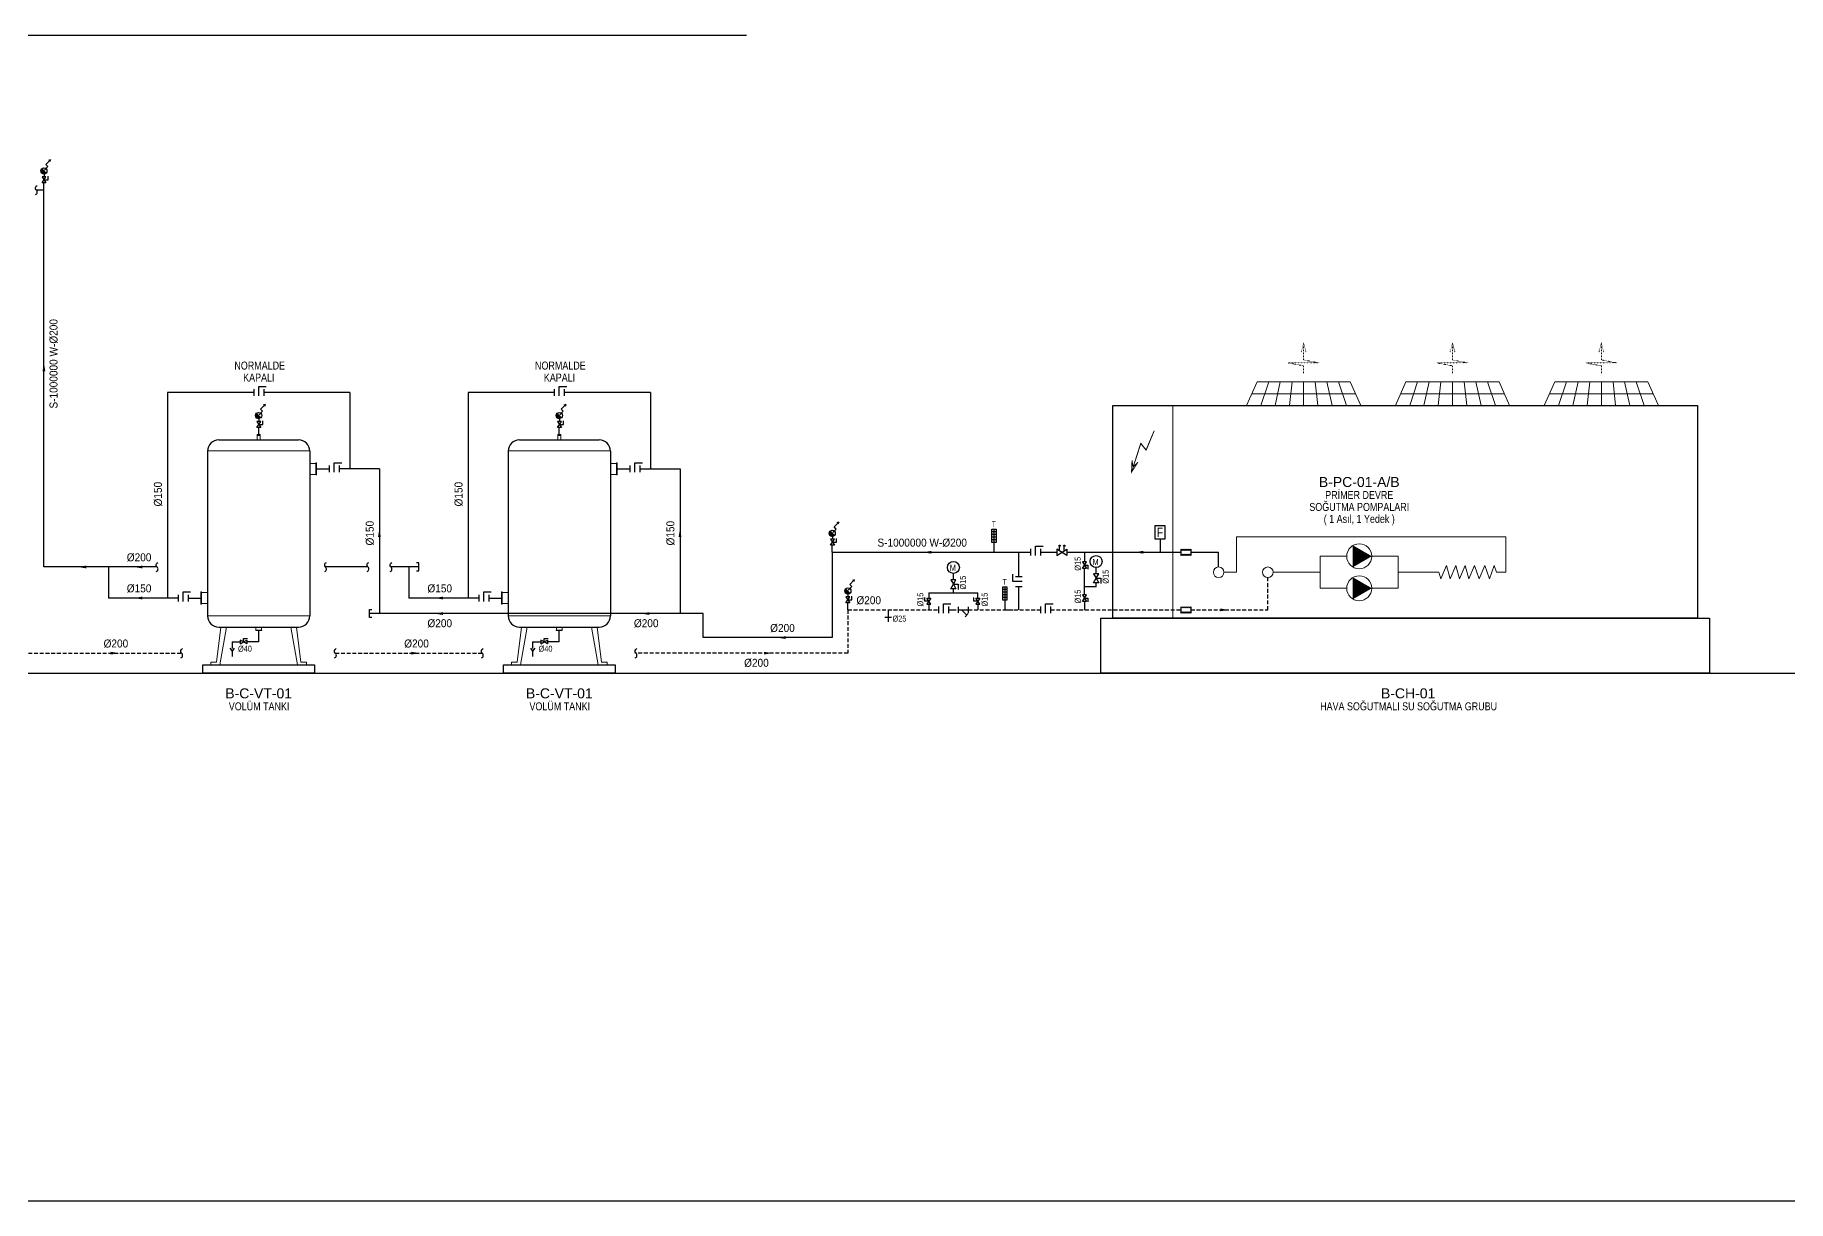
# Model space of a CAD drawing. Header units: centimetres. Extents: x 138114 to 163114, y -131897 to -111897.
# Drawn here: x 150245 to 154626, y -121897 to -118983 of the extents above; entities that cross this region are included whole.
import ezdxf
from ezdxf.enums import TextEntityAlignment as Align

# ---------------------------------------------------------------- set-up
doc = ezdxf.new("R2010")
doc.units = ezdxf.units.CM
doc.header["$LTSCALE"] = 1.5
doc.linetypes.add('DASHED', pattern=[19.05, 12.7, -6.35])
doc.linetypes.add('DOT', pattern=[6.35, 0, -6.35])
for name, color, linetype, lineweight in [('T-CIHAZ', 101, 'Continuous', 30), ('T-SOGUTMA', 130, 'Continuous', 30), ('T-STEXT', 181, 'Continuous', 15)]:
    doc.layers.add(name, color=color, linetype=linetype, lineweight=lineweight)
for name, color, linetype in [('T-CIHAZ-NO', 62, 'Continuous'), ('T-TEXT', 85, 'Continuous'), ('T-VANA', 135, 'Continuous'), ('T-VANA-TEXT', 63, 'Continuous')]:
    doc.layers.add(name, color=color, linetype=linetype)
doc.styles.add('ARIAL', font='arial.ttf', dxfattribs={"width": 0.85})
doc.styles.add('ROMANS', font='arial.ttf', dxfattribs={"width": 0.7})
doc.styles.get("Standard").update_dxf_attribs({"font": 'arial.ttf'})

# ---------------------------------------------------------------- blocks, each defined once
blk = doc.blocks.new('Kesme')
blk.add_lwpolyline([(-21.5, -0.2, 0.576786), (-4.8, -2.7, -0.54493), (11.3, -5.9)], format="xyb")
blk = doc.blocks.new('A$C5C5A6AF1')
at = {"linetype": 'Continuous'}
blk.add_lwpolyline([(0, 6.5), (-8.7, 6.5), (-8.7, -1.4)], dxfattribs=at)
blk.add_lwpolyline([(4.3, 0), (-4.3, 13), (4.3, 13), (-4.3, 0)], close=True, dxfattribs=at)
blk = doc.blocks.new('P')
for points in [[(0, 17), (35, 52), (57, 31), (103, 77), (84, 70)], [(103, 77), (96, 58)]]:
    blk.add_lwpolyline(points)
blk = doc.blocks.new('A$C52EE5F1D')
h = blk.add_hatch()
h.set_pattern_fill('ANSI31', color=256, scale=5, angle=-90, style=0)
h.set_pattern_definition([(315, (-8947.321, 100.9137), (0.44194174, 0.44194174), [])])
h.paths.add_polyline_path([(-5.6, 52.9, 0.668179), (-0.1, 39.8, 0.198912), (5.3, 42)])
for p, q in [((-5.6, 52.9), (5.3, 42)), ((0, 0), (0, 17.5)), ((0.2, 39.8), (0.2, 32.5))]:
    blk.add_line(p, q)
blk.add_circle((-0.1, 47.5), 7.67)
for name, p, xscale, yscale, zscale, rotation in [('P', (-3.2, 49.4), -0.25, 0.25, 0.25, 270), ('A$C5C5A6AF1', (0.2, 32.5), 1.151997189153917, 1.151997189153917, 1.151997189153917, 180)]:
    blk.add_blockref(name, p, dxfattribs=dict(xscale=xscale, yscale=yscale, zscale=zscale, rotation=rotation))
blk = doc.blocks.new('BXCVBNMHGFDSAD')
at = {"lineweight": 18}
for points in [[(600.4, 181.4), (600.4, 127.3), (646.7, 154, 0.005642), (646.7, 154.7)], [(600.4, 101.4), (600.4, 47.3), (646.7, 74, 0.005642), (646.7, 74.7)]]:
    blk.add_hatch(color=253, dxfattribs=at).paths.add_polyline_path(points)
at = {"color": 253, "linetype": 'DOT', "lineweight": 0, "ltscale": 0.05}
for p, q in [((476.7, 688.1), (470.8, 664.4)), ((476.7, 645), (476.7, 688.1)), ((476.7, 688.1), (482.6, 664.4)), ((848.7, 688.1), (842.8, 664.4)), ((848.7, 645), (848.7, 688.1)), ((848.7, 688.1), (854.6, 664.4)), ((1220.7, 688.1), (1214.9, 664.4)), ((1220.7, 645), (1220.7, 688.1)), ((1220.7, 688.1), (1226.6, 664.4)), ((437.7, 637.5), (515.6, 637.5)), ((476.7, 630.1), (437.7, 637.5)), ((515.6, 637.5), (476.7, 645)), ((476.7, 610.2), (476.7, 630.1)), ((809.8, 637.5), (887.7, 637.5)), ((848.7, 630.1), (809.8, 637.5)), ((887.7, 637.5), (848.7, 645)), ((848.7, 610.2), (848.7, 630.1)), ((1181.8, 637.5), (1259.7, 637.5)), ((1220.7, 630.1), (1181.8, 637.5)), ((1259.7, 637.5), (1220.7, 645)), ((1220.7, 610.2), (1220.7, 630.1))]:
    blk.add_line(p, q, dxfattribs=at)
at = {"color": 253, "lineweight": 18}
for p, q in [((333.9, 531), (360.2, 590.2)), ((360.2, 590.2), (593.2, 590.2)), ((389.3, 590.2), (369.6, 531)), ((418.4, 590.2), (405.3, 531)), ((447.6, 590.2), (441, 531)), ((476.7, 531), (476.7, 590.2)), ((505.8, 590.2), (512.4, 531)), ((535, 590.2), (548.1, 531)), ((564.1, 590.2), (583.8, 531)), ((619.4, 531), (593.2, 590.2)), ((706, 531), (732.2, 590.2)), ((732.2, 590.2), (965.2, 590.2)), ((761.3, 590.2), (741.7, 531)), ((790.5, 590.2), (777.3, 531)), ((819.6, 590.2), (813, 531)), ((848.7, 531), (848.7, 590.2)), ((877.8, 590.2), (884.4, 531)), ((907, 590.2), (920.1, 531)), ((936.1, 590.2), (955.8, 531)), ((991.5, 531), (965.2, 590.2)), ((1078, 531), (1104.2, 590.2)), ((1104.2, 590.2), (1337.3, 590.2)), ((1133.4, 590.2), (1113.7, 531)), ((1162.5, 590.2), (1149.4, 531)), ((1191.6, 590.2), (1185.1, 531)), ((1220.7, 531), (1220.7, 590.2)), ((1249.9, 590.2), (1256.4, 531)), ((1279, 590.2), (1292.1, 531)), ((1308.1, 590.2), (1327.8, 531)), ((1363.5, 531), (1337.3, 590.2)), ((149.5, 0), (149.5, 531)), ((347.1, 560.6), (606.3, 560.6)), ((719.1, 560.6), (978.3, 560.6)), ((1091.1, 560.6), (1350.4, 560.6)), ((103.1, 468.1), (82.7, 419.7)), ((69.4, 436.3), (46.4, 364.3)), ((46.4, 364.3), (59.4, 405.2)), ((82.7, 419.7), (69.4, 436.3)), ((982.2, 203.2), (308.5, 203.2)), ((308.5, 203.2), (308.5, 114.3)), ((600.4, 181.4), (600.4, 127.3)), ((982.2, 114.3), (982.2, 203.2)), ((584.3, 154.3), (518.1, 154.3)), ((518.1, 154.3), (518.1, 74.4)), ((646.7, 154.3), (712.8, 154.3)), ((712.8, 154.3), (712.8, 74.4)), ((277.5, 114.3), (308.5, 114.3)), ((400.3, 114.3), (518.1, 114.3)), ((600.4, 101.4), (600.4, 47.3)), ((814.7, 114.3), (712.8, 114.3)), ((814.7, 114.3), (819.4, 97.5)), ((819.4, 97.5), (833.4, 131.2)), ((833.4, 131.2), (842.8, 97.5)), ((842.8, 97.5), (856.8, 131.2)), ((856.8, 131.2), (866.2, 97.5)), ((866.2, 97.5), (880.2, 131.2)), ((880.2, 131.2), (889.6, 97.5)), ((889.6, 97.5), (903.6, 131.2)), ((903.6, 131.2), (915.4, 97.5)), ((915.4, 97.5), (929.3, 131.2)), ((929.3, 131.2), (941.1, 97.5)), ((941.1, 97.5), (952.7, 131.2)), ((952.7, 131.2), (958.6, 114.3)), ((958.6, 114.3), (982.2, 114.3)), ((584.3, 74.4), (518.1, 74.4)), ((646.7, 74.4), (712.8, 74.4))]:
    blk.add_line(p, q, dxfattribs=at)
blk.add_lwpolyline([(1461, 531), (1461, 0), (0, 0), (0, 531)], close=True)
at = {"color": 253, "lineweight": 18, "const_width": 2.17}
for points in [[(103.1, 468.1), (82.7, 419.7), (69.4, 436.3), (49.6, 374.5), (59.7, 405.9)], [(62.7, 389.7), (46.4, 364.3), (47.8, 394.4)], [(47.8, 394.4), (50.4, 376.9), (62.7, 389.7)]]:
    blk.add_lwpolyline(points, dxfattribs=at)
at = {"color": 253, "lineweight": 18}
for centre, radius in [((615.5, 154.3), 31.2), ((264.3, 114.3), 13.2), ((387.2, 114.3), 13.2), ((615.5, 74.4), 31.2)]:
    blk.add_circle(centre, radius, dxfattribs=at)
blk = doc.blocks.new('A$C5E490DDC')
for p, q in [((-7.3, 0), (7.3, 0)), ((0, -25.2), (0, 0)), ((0, -17.6), (-13.4, -4.2)), ((-7.3, -25.2), (7.3, -25.2))]:
    blk.add_line(p, q)
blk = doc.blocks.new('A$C21441314')
blk.add_line((-17.3, -8.1), (-9.5, -0.3))
blk.add_blockref('A$C5E490DDC', (0, 0))
blk = doc.blocks.new('Z1')
at = {"linetype": 'Continuous'}
blk.add_lwpolyline([(-13.6, 0), (-13.6, 6.7), (-19.7, 6.7)], dxfattribs=at)
blk.add_lwpolyline([(-18.6, -3.3), (-8.6, 3.3), (-8.6, -3.3), (-18.6, 3.3)], close=True, dxfattribs=at)
blk = doc.blocks.new('Kuresel')
at = {"xscale": -2, "yscale": 2, "zscale": 2, "rotation": 180}
blk.add_blockref('Z1', (27.3, 0), dxfattribs=at)
blk = doc.blocks.new('KELEBEK')
for p, q in [((6.7, 10), (-6.7, 10)), ((6.7, -10), (-6.7, -10))]:
    blk.add_line(p, q)
blk.add_lwpolyline([(-6.7, 0), (12.2, 0), (12.2, -15)])
blk = doc.blocks.new('trmmtr')
at = {"layer": 'T-VANA'}
for p, q in [((30.5, 65), (21, 65)), ((30.5, 56.5), (21, 56.5)), ((25.9, 69), (25.9, 0)), ((25.9, 0), (0, 0)), ((30.5, 48), (21, 48)), ((30.5, 39.5), (21, 39.5))]:
    blk.add_line(p, q, dxfattribs=at)
blk.add_lwpolyline([(32.5, 71.8), (19.2, 71.8), (19.2, 30.3), (32.5, 30.3)], close=True, dxfattribs=at)
at = {"layer": 'T-VANA', "style": 'ROMANS', "width": 0.7}
blk.add_text('T', height=17, dxfattribs=at).set_placement((20.1, 79.2))
blk = doc.blocks.new('A$C2E7A051A')
for p, q in [((-5, 0), (-3, -1.5)), ((5, 0), (-5, 0)), ((-5, -3.1), (-3, -1.5)), ((-5, -3.1), (-3, -4.7)), ((-5, -6.2), (-3, -4.7)), ((-5, -6.2), (-3, -7.8)), ((-5, -9.4), (-3, -7.8)), ((-5, -9.4), (-3, -10.9)), ((-5, -12.5), (-3, -10.9)), ((-5, -12.5), (-3, -14.1)), ((-4.9, -15.6), (-3, -14.1)), ((5, -15.6), (-4.9, -15.6)), ((5, 0), (3, -1.5)), ((5, -3.1), (3, -1.5)), ((5, -3.1), (3, -4.7)), ((5, -6.2), (3, -4.7)), ((5, -6.2), (3, -7.8)), ((5, -9.4), (3, -7.8)), ((5, -9.4), (3, -10.9)), ((5, -12.5), (3, -10.9)), ((5, -12.5), (3, -14.1)), ((4.9, -15.6), (3, -14.1))]:
    blk.add_line(p, q)
blk = doc.blocks.new('VANA')
at = {"layer": 'T-VANA'}
for p, q in [((-12.5, 7.2), (-12.5, -7.2)), ((0, 0), (-12.5, 7.2)), ((-12.5, -7.2), (0, 0)), ((0, 13.2), (14.5, 13.2)), ((0, 0), (0, 13.2)), ((0, 0), (12.5, 7.2)), ((12.5, -7.2), (0, 0)), ((12.5, 7.2), (12.5, -7.2))]:
    blk.add_line(p, q, dxfattribs=at)
blk = doc.blocks.new('gfdbfcg vf')
for p, q in [((0, 33), (0, 48.6)), ((-6.5, 33), (0, 21.8)), ((6.5, 33), (-6.5, 33)), ((-6.5, 10.5), (0, 21.8)), ((6.5, 10.5), (-6.5, 10.5)), ((0, 21.8), (6.5, 33)), ((0, 21.8), (6.5, 10.5)), ((0, 21.8), (11.9, 21.8)), ((0, 0), (0, 10.5)), ((11.9, 21.8), (11.9, 8.8))]:
    blk.add_line(p, q)
blk.add_circle((0, 63.6), 15)
at = {"style": 'ROMANS', "text_generation_flag": 4, "width": 0.7}
blk.add_text('M', height=15.3, rotation=180, dxfattribs=at).set_placement((6.5, 55.1))
blk = doc.blocks.new('A$C76972F96')
blk.add_line((0, 33.8), (0, 0))
blk.add_lwpolyline([(-13.1, 33.8), (13.1, 33.8), (13.1, 66), (-13.1, 66)], close=True)
at = {"style": 'ARIAL', "width": 0.8}
blk.add_text('F', height=23.4, dxfattribs=at).set_placement((0.1, 49.9), align=Align.MIDDLE_CENTER)
blk = doc.blocks.new('HYJDTJ')
for p, q in [((-9.2, 15), (9.2, -15)), ((-9.2, -15), (9.2, 15)), ((9.2, 15), (-9.2, 15)), ((4.2, 6.9), (17.2, 6.9)), ((9.2, -15), (-9.2, -15)), ((4.2, -6.9), (17.2, -6.9))]:
    blk.add_line(p, q)
for centre in [(19.4, 6.9), (19.4, -6.9)]:
    blk.add_circle(centre, 2.25)
blk = doc.blocks.new('HM DXFB SEVD')
at = {"color": 253, "lineweight": 18}
for p, q in [((115.9, 575.8), (115.8, 575.7)), ((123.2, 575.7), (115.8, 575.7)), ((115.8, 573.4), (115.8, 575.7)), ((119.5, 573.4), (115.8, 573.4)), ((115.8, 562.6), (115.8, 573.4)), ((121.3, 573.4), (115.8, 573.4)), ((116.2, 573.4), (115.8, 572.8)), ((123.1, 575.8), (115.9, 575.8)), ((116.2, 575.8), (116.2, 575.7)), ((116.2, 575.7), (116.2, 573.4)), ((121.1, 573.4), (116.2, 573.4)), ((123.3, 573.4), (119.5, 573.4)), ((123.3, 573.4), (121.3, 573.4)), ((122.9, 575.8), (122.9, 575.7)), ((122.9, 575.7), (122.9, 573.4)), ((122.9, 573.4), (123.3, 572.8)), ((123.1, 575.8), (123.2, 575.7)), ((123.2, 573.4), (123.2, 575.7)), ((123.3, 562.6), (123.3, 573.4)), ((-8.2, 534.9), (247.3, 534.9)), ((247.3, 503.5), (262.6, 503.5)), ((247.3, 476.2), (262.6, 476.2)), ((-8.2, 180.8), (-23.6, 180.8)), ((-8.2, 153.5), (-23.6, 153.5)), ((-8.2, 122.7), (247.3, 122.7)), ((112.8, 94.3), (112.8, 86.7)), ((126.3, 94.3), (126.3, 86.7))]:
    blk.add_line(p, q, dxfattribs=at)
for p, q in [((-8.2, 534.2), (-8.2, 122.7)), ((20.2, 562.6), (218.9, 562.6)), ((247.3, 534.2), (247.3, 122.7)), ((20.2, 94.3), (218.9, 94.3))]:
    blk.add_line(p, q)
for points in [[(262.6, 474.7), (262.6, 504.9), (264.2, 504.9), (264.2, 474.7)], [(-23.6, 182.3), (-23.6, 152), (-25.2, 152), (-25.2, 182.3)], [(112, 86.7), (127, 86.7), (127, 85.9), (112, 85.9)]]:
    blk.add_lwpolyline(points, close=True, dxfattribs=at)
for points in [[(24.8, 94.3), (14, 7.1), (0, 7.1), (0, 0), (22.6, 0), (39.2, 94.3)], [(214.3, 94.3), (225.1, 7.1), (239.1, 7.1), (239.1, 0), (216.5, 0), (199.9, 94.3)]]:
    blk.add_lwpolyline(points, dxfattribs=at)
for centre, start, end in [((20.2, 534.2), 90, 180), ((218.9, 534.2), 0, 90), ((20.2, 122.7), 180, 270), ((218.9, 122.7), 270, 0)]:
    blk.add_arc(centre, 28.4, start, end)

msp = doc.modelspace()

# ---------------------------------------------------------------- linework, layer by layer
for p, q in [((143736.5, -118983, 0), (152023.2, -118983, 0)), ((143736.5, -120577.7, 0), (154792.2, -120577.7, 0))]:
    msp.add_line(p, q)
at = {"elevation": 0}
for points in [[(152908.8, -120439.9), (154429.8, -120439.9), (154429.8, -120577.7), (152908.8, -120577.7)], [(150664.3, -120557.1), (150943.4, -120557.1), (150943.4, -120577.7), (150664.3, -120577.7)], [(151415.7, -120557.1), (151694.7, -120557.1), (151694.7, -120577.7), (151415.7, -120577.7)]]:
    msp.add_lwpolyline(points, close=True, dxfattribs=at)
at = {"layer": 'T-SOGUTMA'}
for p, q in [((150247.9, -119369.9, 0), (150267.1, -119369.9, 0)), ((150267.1, -120312.4, 0), (150267.1, -119369.9, 0)), ((150791.3, -119876.3, 0), (150576.1, -119876.3, 0)), ((150576.1, -119876.3, 0), (150576.1, -120390, 0)), ((151031.6, -119876.3, 0), (150816.3, -119876.3, 0)), ((151031.6, -119876.3, 0), (151031.6, -120067.3, 0)), ((151542.7, -119876.3, 0), (151327.4, -119876.3, 0)), ((151327.4, -119876.3, 0), (151327.4, -120390, 0)), ((151783, -119876.3, 0), (151567.7, -119876.3, 0)), ((151783, -119876.3, 0), (151783, -120067.3, 0)), ((150948.5, -120067.3, 0), (150980.2, -120067.3, 0)), ((151105.6, -120067.3, 0), (151005.2, -120067.3, 0)), ((151105.6, -120067.3, 0), (151105.6, -120428.8, 0)), ((151699.9, -120067.3, 0), (151731.6, -120067.3, 0)), ((151756.6, -120067.3, 0), (151856.9, -120067.3, 0)), ((151856.9, -120067.3, 0), (151856.9, -120428.8, 0)), ((152237.4, -120275.6, 0), (152237.4, -120488.9, 0)), ((152237.4, -120275.6, 0), (152733.2, -120275.6, 0)), ((152703.8, -120336.5, 0), (152703.8, -120275.6, 0)), ((152758.2, -120275.6, 0), (152798.8, -120275.6, 0)), ((152823.8, -120275.6, 0), (153108.6, -120275.6, 0)), ((153133.6, -120275.6, 0), (153202.9, -120275.6, 0)), ((153202.9, -120312.5, 0), (153202.9, -120275.6, 0)), ((150549.7, -120312.4, 0), (150267.1, -120312.4, 0)), ((150428.1, -120312.4, 0), (150428.1, -120390, 0)), ((151076.7, -120312.4, 0), (150970.8, -120312.4, 0)), ((151204.5, -120312.4, 0), (151134.4, -120312.4, 0)), ((151179.5, -120312.4, 0), (151179.5, -120390, 0)), ((152703.8, -120419.6, 0), (152703.8, -120361.5, 0)), ((150602.4, -120390, 0), (150428.1, -120390, 0)), ((150627.4, -120390, 0), (150659.1, -120390, 0)), ((151914.5, -120428.8, 0), (151080.6, -120428.8, 0)), ((151353.8, -120390, 0), (151179.5, -120390, 0)), ((151378.8, -120390, 0), (151410.5, -120390, 0)), ((151914.5, -120488.9, 0), (151914.5, -120428.8, 0)), ((152377.2, -120419.6, 0), (152377.2, -120449.6, 0)), ((152368.6, -120438.2, 0), (152385.8, -120438.2, 0)), ((152237.4, -120488.9, 0), (151914.5, -120488.9, 0))]:
    msp.add_line(p, q, dxfattribs=at)
at = {"layer": 'T-SOGUTMA', "linetype": 'DASHED', "ltscale": 0.5}
for p, q in [((153325.7, -120419.6, 0), (153325.7, -120338.7, 0)), ((152276.4, -120419.6, 0), (152502.6, -120419.6, 0)), ((152276.4, -120419.6, 0), (152276.4, -120527.7, 0)), ((152577.6, -120419.6, 0), (152758.2, -120419.6, 0)), ((152783.2, -120419.6, 0), (153108.6, -120419.6, 0)), ((153133.6, -120419.6, 0), (153325.7, -120419.6, 0)), ((150228.3, -120527.7, 0), (150611.2, -120527.7, 0)), ((150995.4, -120527.7, 0), (151362.6, -120527.7, 0)), ((152276.4, -120527.7, 0), (151746.8, -120527.7, 0))]:
    msp.add_line(p, q, dxfattribs=at)
at = {"layer": 'T-SOGUTMA', "linetype": 'DASHED'}
msp.add_line((152527.6, -120419.6, 0), (152552.6, -120419.6, 0), dxfattribs=at)
at = {"layer": 'T-SOGUTMA'}
for points in [[(151198.5, -120322.4), (151204.5, -120322.4), (151204.5, -120302.4), (151198.5, -120302.4)], [(151086.6, -120438.8), (151080.6, -120438.8), (151080.6, -120418.8), (151086.6, -120418.8)]]:
    msp.add_lwpolyline(points, dxfattribs=at)
at = {"layer": 'T-TEXT', "color": 252}
msp.add_line((138314.4, -121896.7), (160214.4, -121896.7), dxfattribs=at)
at = {"layer": 'T-TEXT', "linetype": 'Continuous'}
for points in [[(150270.6, -119823.3, 0), (150263.6, -119823.3, 0), (150267.1, -119802.4, 0)], [(151109, -120237.1, 0), (151102.1, -120237.1, 0), (151105.6, -120216.2, 0)], [(151860.4, -120237.1, 0), (151853.4, -120237.1, 0), (151856.9, -120216.2, 0)], [(152485.2, -120272.1, 0), (152485.2, -120279.1, 0), (152464.3, -120275.6, 0)], [(153014.5, -120272.1, 0), (153014.5, -120279.1, 0), (152993.7, -120275.6, 0)], [(150372.9, -120308.9, 0), (150372.9, -120315.8, 0), (150352, -120312.4, 0)], [(150512.9, -120308.9, 0), (150512.9, -120315.8, 0), (150492, -120312.4, 0)], [(150512.9, -120386.5, 0), (150512.9, -120393.5, 0), (150492, -120390, 0)], [(151264.2, -120386.5, 0), (151264.2, -120393.5, 0), (151243.4, -120390, 0)], [(151264.2, -120425.3, 0), (151264.2, -120432.3, 0), (151243.4, -120428.8, 0)], [(151780.3, -120425.3, 0), (151780.3, -120432.3, 0), (151759.4, -120428.8, 0)], [(153207.4, -120416.2, 0), (153207.4, -120423.1, 0), (153228.3, -120419.6, 0)], [(152120.8, -120485.4, 0), (152120.8, -120492.4, 0), (152100, -120488.9, 0)], [(150434, -120524.3, 0), (150434, -120531.2, 0), (150454.8, -120527.7, 0)], [(151185.3, -120524.3, 0), (151185.3, -120531.2, 0), (151206.2, -120527.7, 0)], [(152066.4, -120524.3, 0), (152066.4, -120531.2, 0), (152087.3, -120527.7, 0)]]:
    msp.add_solid(points, dxfattribs=at)
at = {"layer": 'T-VANA'}
for p, q in [((152867.7, -120275.6, -1138583901.4), (152867.7, -120299.7, -1138583901.4)), ((152867.6, -120381.7, -1138583901.4), (152867.7, -120316.3, -1138583901.4)), ((152478.8, -120377.1, -1138583901.4), (152601.5, -120377.1, -1138583901.4)), ((152478.8, -120377.1, -1138583901.4), (152478.8, -120390, -1138583901.4)), ((152601.5, -120390, -1138583901.4), (152601.5, -120377.1, -1138583901.4)), ((152896.8, -120362.4, -1138583901.4), (152867.6, -120362.4, -1138583901.4)), ((152478.8, -120405, -1138583901.4), (152478.8, -120419.6, -1138583901.4)), ((152601.5, -120405, -1138583901.4), (152601.5, -120419.6, -1138583901.4)), ((152867.6, -120398.4, -1138583901.4), (152867.7, -120419.6, -1138583901.4)), ((150803.8, -120499.8, 0), (150803.8, -120471.2, 0)), ((151555.2, -120499.8, 0), (151555.2, -120471.2, 0)), ((150731.9, -120515.4, 0), (150737.2, -120522.5, 0)), ((150737.2, -120499.8, 0), (150757.9, -120499.8, 0)), ((150737.2, -120499.8, 0), (150737.2, -120516.2, 0)), ((150742.4, -120515.4, 0), (150737.2, -120522.5, 0)), ((150803.8, -120499.8, 0), (150774.5, -120499.8, 0)), ((151483.3, -120515.4, 0), (151488.5, -120522.5, 0)), ((151488.5, -120499.8, 0), (151509.2, -120499.8, 0)), ((151488.5, -120499.8, 0), (151488.5, -120516.2, 0)), ((151493.8, -120515.4, 0), (151488.5, -120522.5, 0)), ((151555.2, -120499.8, 0), (151525.9, -120499.8, 0)), ((150737.2, -120522.5, 0), (150737.2, -120535.9, 0)), ((151488.5, -120522.5, 0), (151488.5, -120535.9, 0))]:
    msp.add_line(p, q, dxfattribs=at)

# ---------------------------------------------------------------- block references
at = {"layer": 'T-CIHAZ'}
for name, p in [('BXCVBNMHGFDSAD', (152938.8, -120439.9, -1138583901.4)), ('HM DXFB SEVD', (150684.3, -120557.1, 0)), ('HM DXFB SEVD', (151435.7, -120557.1, 0))]:
    msp.add_blockref(name, p, dxfattribs=at)
at = {"layer": 'T-TEXT', "xscale": 0.7, "yscale": 0.7, "zscale": 0.7}
for p, rotation in [((150246, -119366.5, 2818742104.3), 90.00000000000001), ((150547.8, -120309, 0), 90.00000000005753), ((150968.9, -120309, 0), 90.00000000005753), ((151074.8, -120309, 2403800788.3), 90.00000000000001), ((151132.5, -120309, 0), 90.00000000000001), ((150609.3, -120524.4, 0), 90.00000000005753), ((150993.5, -120524.4, 0), 90.00000000005753), ((151360.7, -120524.4, 0), 90.00000000005753), ((151744.9, -120524.4, 0), 90.00000000005753)]:
    msp.add_blockref('Kesme', p, dxfattribs=dict(at, rotation=rotation))
at = {"layer": 'T-VANA'}
for name, p, xscale, yscale, zscale in [('A$C52EE5F1D', (150267.1, -119369.9, 0), 0.9999983333400451, 0.9999983333400451, 0.9999983333400451), ('A$C52EE5F1D', (150803.8, -119981.3, 0), 0.9999983333400451, 0.9999983333400451, 0.9999983333400451), ('A$C52EE5F1D', (151555.2, -119981.3, 0), 0.9999983333400451, 0.9999983333400451, 0.9999983333400451), ('A$C52EE5F1D', (152237.4, -120275.6, -1138583901.4), 0.9999983333400451, 0.9999983333400451, 0.9999983333400451), ('trmmtr', (152662.3, -120275.6, -1138583901.4), -0.7999999999883585, 0.8000000000029104, 0.8000000000029104), ('gfdbfcg vf', (152540.1, -120377.1, -1138583901.4), 0.9996826404316091, 0.9996826404316091, 0.9996826404316091), ('gfdbfcg vf', (152896.8, -120362.4, -1138583901.4), 0.9996826404316091, 0.9996826404316091, 0.9996826404316091), ('A$C52EE5F1D', (152276.4, -120419.6, 0), 0.9999983333400451, 0.9999983333400451, 0.9999983333400451), ('trmmtr', (152689.3, -120419.6, -1138583901.4), -0.7999999999883585, 0.8000000000029104, 0.8000000000029104), ('VANA', (150766.2, -120499.8, 0), 0.666666666669092, 0.666666666669092, 0.666666666669092), ('VANA', (151517.6, -120499.8, 0), 0.666666666669092, 0.666666666669092, 0.666666666669092)]:
    msp.add_blockref(name, p, dxfattribs=dict(at, xscale=xscale, yscale=yscale, zscale=zscale))
for name, p, xscale, yscale, zscale, rotation in [('KELEBEK', (150803.8, -119876.3, 0), 1.25, 1.25, 1.25, 90.00000000019777), ('KELEBEK', (151555.2, -119876.3, 0), 1.25, 1.25, 1.25, 90.00000000019777), ('KELEBEK', (150992.7, -120067.3, 0), 1.25, 1.25, 1.25, 90), ('KELEBEK', (151744.1, -120067.3, 0), 1.25, 1.25, 1.25, 90), ('KELEBEK', (152745.7, -120275.6, -569291950.7), 1.25, 1.25, 1.25, 90), ('HYJDTJ', (152811.3, -120275.6, 503333765), 0.8333333333333334, 0.8333333333333334, 0.8333333333333334, 90), ('VANA', (152867.7, -120308, -1138583901.4), 0.666666666669092, 0.666666666669092, 0.666666666669092, 270), ('A$C2E7A051A', (153133.6, -120275.6, -1138583901.4), -1.60515087172098, 1.60515087172098, 1.605150871717342, 270), ('KELEBEK', (152703.8, -120349, -1138583901.4), 1.25, 1.25, 1.25, 180), ('KELEBEK', (150614.9, -120390, 0), 1.25, 1.25, 1.25, 90), ('KELEBEK', (151366.3, -120390, 0), 1.25, 1.25, 1.25, 90), ('Kuresel', (152478.8, -120397.5, -1138583901.4), 0.75, 0.75, 0.75, 270), ('Kuresel', (152601.5, -120397.5, -1138583901.4), 0.75, 0.75, 0.75, 270), ('VANA', (152867.6, -120390.1, -1138583901.4), 0.666666666669092, 0.666666666669092, 0.666666666669092, 270), ('KELEBEK', (152515.1, -120419.6, -1138583901.4), 1.25, 1.25, 1.25, 90), ('A$C21441314', (152577.6, -120419.6, -1138583901.4), -0.9907267971721012, 0.9907267971721012, 0.9907267971793771, 270), ('KELEBEK', (152770.7, -120419.6, -569291950.7), 1.25, 1.25, 1.25, 90), ('A$C2E7A051A', (153133.6, -120419.6, -1138583901.4), -1.60515087172098, 1.60515087172098, 1.605150871717342, 270)]:
    msp.add_blockref(name, p, dxfattribs=dict(at, xscale=xscale, yscale=yscale, zscale=zscale, rotation=rotation))
msp.add_blockref('A$C76972F96', (153056.5, -120275.7, 1138583901.4), dxfattribs=at)

# ---------------------------------------------------------------- texts
at = {"layer": 'T-CIHAZ-NO'}
for s, p in [('B-PC-01-A/B', (153554.5, -120100, -2277167802.7)), ('B-C-VT-01', (150803.8, -120628.2, 0)), ('B-C-VT-01', (151555.2, -120628.2, 0)), ('B-CH-01', (153676.7, -120628.2, 0))]:
    msp.add_text(s, height=25, dxfattribs=at).set_placement(p, align=Align.MIDDLE_CENTER)
at = {"layer": 'T-STEXT', "style": 'ARIAL', "width": 0.9}
for s, rotation, p in [('S-1000000 W-%%C200', 90, (150301.1, -119916.4, 3346083642.2)), ('%%C150', 90, (150561.9, -120161.1, 2207499740.8)), ('%%C150', 90, (151313.3, -120161.1, 2207499740.8)), ('%%C150', 90, (151091.4, -120258.6, 2207499740.8)), ('%%C150', 90, (151842.8, -120258.6, 2207499740.8)), ('S-1000000 W-%%C200', 0.0009, (152350.3, -120261.5, 2207499740.8)), ('%%C200', 0.0009, (150474.2, -120298.2, 2207499740.8)), ('%%C150', 0.0009, (150474.2, -120375.8, 2207499740.8)), ('%%C150', 0.0009, (151225.6, -120375.8, 2207499740.8)), ('%%C200', 0.0009, (152297.7, -120405.5, 2207499740.8)), ('%%C200', 359.9991, (151225.6, -120462.9, 2207499740.8)), ('%%C200', 359.9991, (151741.6, -120462.9, 2207499740.8)), ('%%C200', 0.0009, (152082.2, -120474.8, 2207499740.8)), ('%%C200', 0.0009, (150416.2, -120513.6, 2207499740.8)), ('%%C200', 0.0009, (151167.6, -120513.6, 2207499740.8)), ('%%C200', 359.9991, (152017.1, -120561.8, 2207499740.8))]:
    msp.add_text(s, height=20, rotation=rotation, dxfattribs=at).set_placement(p)
at = {"layer": 'T-TEXT', "style": 'ARIAL', "width": 0.8}
for s, p in [('NORMALDE ', (150809.5, -119809, 0)), ('NORMALDE ', (151560.9, -119809, 0)), ('KAPALI', (150804.2, -119838.9, 0)), ('KAPALI', (151555.6, -119838.9, 0))]:
    msp.add_text(s, height=20, rotation=360, dxfattribs=at).set_placement(p, align=Align.MIDDLE_CENTER)
for s, p in [('PRİMER DEVRE', (153554.5, -120132.4, -2277167802.7)), ('SOĞUTMA POMPALARI', (153554.5, -120162.3, -2277167802.7)), ('( 1 Asıl, 1 Yedek )', (153554.5, -120192.2, -2277167802.7)), ('VOLÜM TANKI', (150804.9, -120660.6, 0)), ('VOLÜM TANKI', (151556.3, -120660.6, 0)), ('HAVA SOĞUTMALI SU SOĞUTMA GRUBU', (153677.8, -120660.6, 0))]:
    msp.add_text(s, height=20, dxfattribs=at).set_placement(p, align=Align.MIDDLE_CENTER)
at = {"layer": 'T-VANA-TEXT', "style": 'ARIAL', "width": 0.7}
for p in [(152858.4, -120321.6, 113878666.7), (152571.4, -120368.7, 113878666.7), (152928, -120354.1, 113878666.7), (152464.9, -120411.1, 113878666.7), (152625.6, -120411.1, 113878666.7), (152858.4, -120403.6, 113878666.7)]:
    msp.add_text('%%C15', height=15, rotation=90, dxfattribs=at).set_placement(p)
for s, p in [('%%C25', (152388.1, -120448.8, -1138583901.4)), ('%%C40', (150752.2, -120524.2, 1252462568.1)), ('%%C40', (151503.5, -120524.2, 1252462568.1))]:
    msp.add_text(s, height=15, dxfattribs=at).set_placement(p)

doc.saveas('drawing.dxf')
